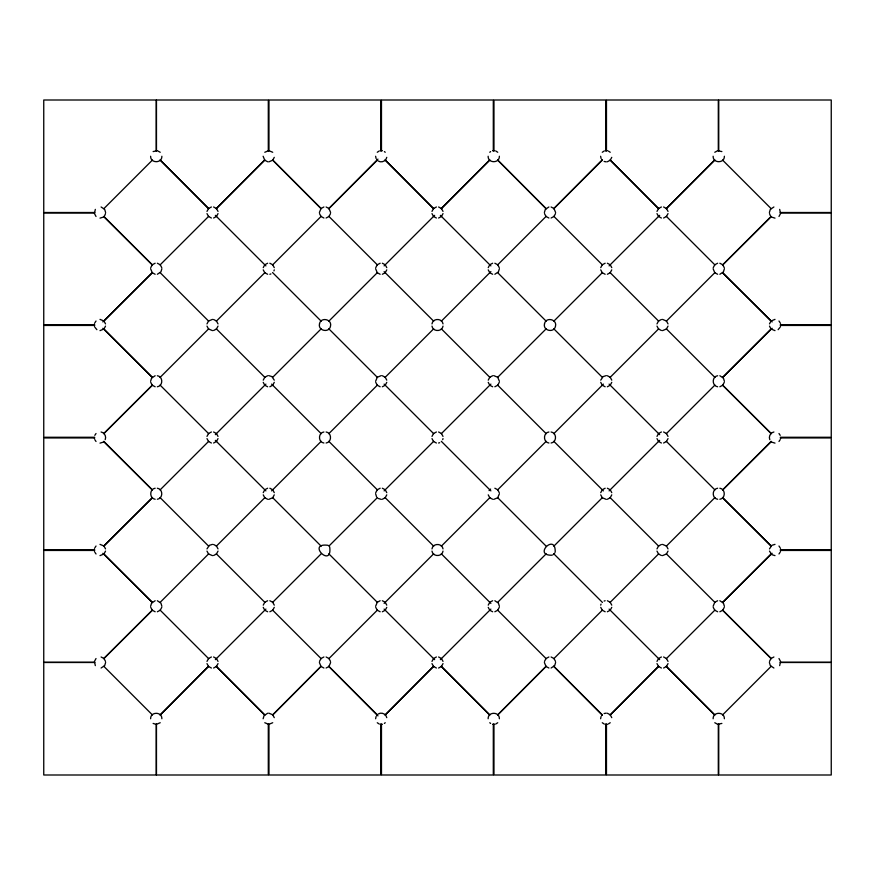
<?xml version="1.0" encoding="UTF-8"?>
<svg xmlns="http://www.w3.org/2000/svg" width="875" height="875" viewBox="0 0 875 875"><rect width="100%" height="100%" fill="white"/><g stroke="black" fill="none" stroke-linecap="round" stroke-linejoin="round"><path stroke-width="1.31" d="M105.623 662.495L104.672 665.623L101.095 668.019M161.875 156.253C162.181 163.494 150.314 163.494 150.62 156.253M150.62 381.248L151.572 378.12L155.148 375.736M161.875 268.745L160.923 271.873L157.347 274.269M150.62 606.255L151.572 603.127L155.148 600.731M150.62 718.747C150.314 711.506 162.181 711.506 161.875 718.747M263.123 718.747L264.075 715.63L267.652 713.234M319.375 212.505L321.027 208.523L323.903 206.981M330.63 662.495L328.978 666.477L326.102 668.019M375.627 381.248L377.267 377.267L381.248 375.627M375.627 606.255L377.267 602.273L380.155 600.731M375.627 718.747L376.053 716.592M499.373 156.253C499.68 163.494 487.823 163.494 488.13 156.253M499.373 268.745L498.422 271.873L494.845 274.269M499.373 493.752L497.733 497.733L493.752 499.373M488.13 718.747C487.823 711.506 499.68 711.506 499.373 718.747M544.37 212.505L545.322 209.377L548.898 206.981M555.625 662.495L554.673 665.623L551.097 668.019M600.622 718.747L601.048 716.592M724.38 156.253C724.686 163.494 712.819 163.494 713.125 156.253M724.38 268.745L723.428 271.873L719.852 274.269M713.125 606.255L714.777 602.273L717.653 600.731M713.125 718.747C712.819 711.506 724.686 711.506 724.38 718.747M769.377 212.505L770.328 209.377L773.905 206.981M105.514 213.598L104.672 215.622M105.514 326.102L103.983 328.978L100.002 330.63M150.73 267.652L152.272 264.775L155.148 263.233M105.197 439.655C106.575 436.527 104.464 432.567 101.095 431.987M206.981 211.4L208.523 208.523L211.4 206.981M105.514 551.097L103.983 553.973L100.002 555.625M218.017 213.598L216.475 216.475L213.598 218.017M206.981 323.903L208.523 321.027L212.505 319.375M218.017 326.102L216.475 328.978L213.598 330.52M274.269 157.347L272.727 160.223L268.745 161.875M206.981 436.406L208.523 433.519L211.4 431.987M263.233 267.652L264.775 264.775L267.652 263.233M161.766 607.348L160.223 610.225L157.347 611.767M218.017 438.594L216.475 441.481L213.598 443.013M273.952 270.9L274.269 269.85M206.981 548.898L209.377 545.322L212.505 544.37M263.233 380.155L264.775 377.267L267.652 375.736M218.017 551.097L216.475 553.973L213.598 555.516M274.269 382.342L272.727 385.23L269.85 386.772M330.52 213.598L328.978 216.475L326.102 218.017M206.981 661.402L208.523 658.525L211.4 656.983M263.233 492.658L264.775 489.77L267.652 488.228M218.017 663.6L216.475 666.477L213.598 668.019M274.269 494.845L272.727 497.733L268.745 499.373M386.772 157.347C386.138 161.153 381.259 163.166 378.12 160.923M263.233 605.15L264.775 602.273L267.652 600.731M375.736 267.652L377.267 264.775L380.155 263.233M274.269 607.348L272.727 610.225L269.85 611.767M386.772 269.85L385.23 272.727L382.342 274.269M431.987 211.4L433.519 208.523L436.406 206.981M386.772 382.342L385.23 385.23L382.342 386.772M443.013 213.598L441.481 216.475L438.594 218.017M319.484 661.402L321.027 658.525L323.903 656.983M375.736 492.658L377.267 489.77L380.155 488.228M431.987 323.903C432.841 318.03 442.159 318.03 443.013 323.903M386.772 494.845L385.23 497.733L382.342 499.264M443.013 326.102C442.159 331.964 432.841 331.964 431.987 326.102M431.987 436.406L433.519 433.519L436.406 431.987M488.228 267.652L489.77 264.775L492.658 263.233M386.772 607.348L385.23 610.225L382.342 611.767M442.695 439.655L443.013 438.594M431.987 548.898C432.841 543.036 442.159 543.036 443.013 548.898M488.228 380.155L489.77 377.267L492.658 375.736M443.013 551.097C442.159 556.97 432.841 556.97 431.987 551.097M499.264 382.342L497.733 385.23L494.845 386.772M555.516 213.598L553.973 216.475L551.097 218.017M431.987 661.402L433.519 658.525L436.406 656.983M443.013 663.6L441.481 666.477L438.594 668.019M611.767 157.347L610.225 160.223L607.348 161.766M488.228 605.15L489.77 602.273L492.658 600.731M600.731 267.652L602.273 264.775L605.15 263.233M499.264 607.348L497.733 610.225L494.845 611.767M611.767 269.85L610.225 272.727L607.348 274.269M600.731 380.155L603.127 376.578L606.255 375.627M656.983 211.4L658.525 208.523L661.402 206.981M555.198 552.158C555.92 532.306 532.306 555.92 552.158 555.198M611.767 382.342L610.225 385.23L607.348 386.772M668.019 213.598L666.477 216.475L663.6 218.017M544.48 661.402L546.022 658.525L548.898 656.983M600.731 492.658L602.273 489.77L605.15 488.228M656.983 323.903L658.525 321.027L661.402 319.484M611.767 494.845L610.225 497.733L607.348 499.264M668.019 326.102L666.477 328.978L662.495 330.63M600.731 605.15L601.048 604.1M656.983 436.406L658.525 433.519L661.402 431.987M713.234 267.652L714.777 264.775L717.653 263.233M611.767 607.348L610.225 610.225L607.348 611.767M668.019 438.594L666.477 441.481L663.6 443.013M656.983 548.898L658.525 546.022L661.402 544.48M668.019 551.097L666.477 553.973L662.495 555.625M724.27 382.342L722.728 385.23L719.852 386.772M656.983 661.402L658.525 658.525L661.402 656.983M769.486 323.903L771.017 321.027L774.998 319.375M668.019 663.6L666.477 666.477L663.6 668.019M724.27 607.348L722.728 610.225L719.852 611.767M769.486 548.898L771.87 545.322L774.998 544.37M769.486 661.402L771.017 658.525L773.905 656.983M95.32 209.377L94.478 213.598L96.02 216.475M94.806 322.842L96.02 321.027M94.806 435.345L96.02 433.519M94.806 547.848L96.02 546.022M780.194 327.152L778.127 329.678M780.194 439.655L778.98 441.481M780.194 552.158L778.98 553.973M779.68 665.623L780.522 661.402L778.98 658.525M96.02 658.525L94.478 661.402L95.32 665.623M778.98 216.475L780.522 213.598L779.68 209.377M216.18 208.688L264.512 160.059M328.683 208.688L377.956 159.108M441.175 208.688L489.508 160.059M553.678 208.688L602.011 160.059M160.267 714.941L208.6 666.312L160.059 714.941M666.181 208.688L714.514 160.059M272.77 714.941L321.092 666.312L272.562 714.941M385.262 714.941L433.595 666.312M497.766 714.941L546.098 666.312M610.269 714.941L658.602 666.312M103.819 208.688L152.436 160.059M103.819 321.191L152.436 272.562L102.856 321.934M160.059 264.939L208.688 216.311M216.311 208.688L264.939 160.059M103.819 433.683L152.436 385.066M160.059 377.431L208.688 328.814M216.311 321.191L264.939 272.562M272.562 264.939L321.191 216.311M328.814 208.688L377.431 160.059M103.819 546.186L152.436 497.569M160.059 489.934L208.688 441.317M215.359 434.634L265.891 384.114M272.562 377.431L321.191 328.814M328.814 321.191L377.431 272.562M384.114 265.891L434.634 215.359M441.317 208.688L489.934 160.059M103.819 658.689L152.436 610.061M160.059 602.438L208.688 553.809M216.311 546.186L264.939 497.569M271.611 490.886L321.191 441.317M328.814 433.683L377.431 385.066M385.066 377.431L433.683 328.814M441.317 321.191L490.886 271.611M497.569 264.939L546.186 216.311M553.809 208.688L602.438 160.059M215.359 659.641L265.891 609.109M272.562 602.438L321.191 553.809M328.814 546.186L377.431 497.569M384.114 490.886L433.683 441.317M441.317 433.683L490.886 384.114M497.569 377.431L546.186 328.814M553.809 321.191L602.438 272.562M609.109 265.891L659.641 215.359M666.312 208.688L714.941 160.059M328.814 658.689L377.431 610.061M384.114 603.389L433.683 553.809M441.317 546.186L489.934 497.569M497.569 489.934L546.186 441.317M553.809 433.683L603.389 384.114M610.061 377.431L658.689 328.814M666.312 321.191L714.941 272.562M722.564 264.939L771.181 216.311M385.066 714.941L433.683 666.312M440.366 659.641L490.886 609.109M497.569 602.438L546.186 553.809M553.809 546.186L602.438 497.569M609.109 490.886L659.641 440.366M666.312 433.683L714.941 385.066M722.564 377.431L771.181 328.814M497.569 714.941L546.186 666.312M553.809 658.689L602.438 610.061M610.061 602.438L658.689 553.809M666.312 546.186L714.941 497.569M722.564 489.934L771.181 441.317M610.061 714.941L658.689 666.312M666.312 658.689L714.941 610.061M722.564 602.438L771.181 553.809M722.564 714.941L771.181 666.312M103.819 433.486L152.436 385.153M103.819 545.989L152.436 497.656M103.819 658.481L152.436 610.148M722.564 265.07L771.181 216.737M722.564 377.573L772.144 328.289M722.564 490.077L771.181 441.744M722.564 602.569L772.144 553.295M264.775 152.272L268.745 150.62L272.727 152.272M377.267 152.272L379.094 151.058M489.77 152.272L490.623 151.572M602.273 152.272L604.1 151.058M714.777 152.272L717.653 150.73L721.875 151.572M160.223 722.728L156.253 724.38L153.125 723.428M272.727 722.728L268.745 724.38L264.775 722.728M384.377 723.428L385.23 722.728M497.733 722.728L495.906 723.942M610.225 722.728L608.398 723.942M153.125 151.572L157.347 150.73L160.223 152.272M103.13 217.175L100.002 218.127M103.13 442.181L100.002 443.122M378.12 714.077C381.259 711.834 386.138 713.847 386.772 717.653M721.875 723.428L717.653 724.27L714.777 722.728M269.85 274.269L270.9 273.952M157.347 386.772C163.22 385.908 163.22 376.589 157.347 375.736M323.903 431.987C318.03 432.841 318.03 442.159 323.903 443.013M155.148 488.228C149.286 489.092 149.286 498.411 155.148 499.264M326.102 443.013C331.964 442.159 331.964 432.841 326.102 431.987M157.347 499.264C163.22 498.411 163.22 489.092 157.347 488.228M438.594 443.013L439.655 442.695M717.653 375.736C711.78 376.589 711.78 385.908 717.653 386.772M548.898 431.987C543.036 432.841 543.036 442.159 548.898 443.013M551.097 443.013C556.97 442.159 556.97 432.841 551.097 431.987M773.905 431.987C770.536 432.567 768.425 436.527 769.803 439.655M717.653 488.228C711.78 489.092 711.78 498.411 717.653 499.264M719.852 499.264C725.714 498.411 725.714 489.092 719.852 488.228M604.1 601.048L605.15 600.731M604.1 713.552L606.255 713.125M94.642 212.505L43.75 212.505L43.75 100.002L156.253 100.002L156.253 150.894M780.358 212.505L831.25 212.505L831.25 100.002L718.747 100.002L718.747 150.894M94.642 212.953L43.75 212.953L43.75 324.778L94.642 324.778M780.358 212.953L831.25 212.953L831.25 324.778L780.358 324.778M94.642 325.445L43.75 325.445L43.75 437.27L94.642 437.27M780.358 325.445L831.25 325.445L831.25 437.27L780.358 437.27M94.642 437.948L43.75 437.948L43.75 549.773L94.642 549.773M780.358 437.948L831.25 437.948L831.25 549.773L780.358 549.773M94.642 550.452L43.75 550.452L43.75 662.277L94.642 662.277M780.358 550.452L831.25 550.452L831.25 662.277L780.358 662.277M94.642 662.495L43.75 662.495L43.75 774.998L156.253 774.998L156.253 724.106M780.358 662.495L831.25 662.495L831.25 774.998L718.747 774.998L718.747 724.106M606.255 161.875L604.1 161.448M774.998 218.127L771.87 217.175M662.495 319.375L666.477 321.027L668.019 323.903M774.998 330.63L771.017 328.978L769.486 326.102M100.002 319.375L103.983 321.027L105.514 323.903M212.505 330.63L208.523 328.978L206.981 326.102M493.752 375.627L497.733 377.267L499.373 381.248M268.745 375.627L271.873 376.578L274.269 380.155M774.998 443.122L771.87 442.181M606.255 499.373L602.273 497.733L600.731 494.845M381.248 499.373L378.12 498.422M662.495 544.37L666.477 546.022L668.019 548.898M774.998 555.625L771.87 554.673L769.486 551.097M100.002 544.37L103.983 546.022L105.514 548.898M212.505 555.625L208.523 553.973L206.981 551.097M268.745 713.125L272.727 714.777L274.269 717.653M663.6 206.981L666.477 208.523L668.019 211.4M661.402 218.017L658.525 216.475L656.983 213.598M551.097 206.981L553.973 208.523L555.625 212.505M719.852 263.233L722.728 264.775L724.27 267.652M548.898 218.017L546.022 216.475L544.48 213.598M717.653 274.269L714.777 272.727L713.125 268.745M438.594 206.981L441.481 208.523L443.013 211.4M607.348 263.233L610.225 264.775L611.767 267.652M267.652 161.766L264.775 160.223L263.123 156.253M436.406 218.017L433.519 216.475L431.987 213.598M605.15 274.269L602.273 272.727L600.731 269.85M326.102 206.981L328.978 208.523L330.63 212.505M494.845 263.233L497.733 264.775L499.264 267.652M323.903 218.017L321.027 216.475L319.484 213.598M492.658 274.269L489.77 272.727L488.228 269.85M661.402 330.52L658.525 328.978L656.983 326.102M213.598 206.981L216.475 208.523L218.017 211.4M382.342 263.233L385.23 264.775L386.772 267.652M211.4 218.017L208.523 216.475L206.981 213.598M719.852 375.736L723.428 378.12L724.38 381.248M380.155 274.269L377.267 272.727L375.627 268.745M101.095 206.981L104.672 209.377L105.623 212.505M269.85 263.233L272.727 264.775L274.269 267.652M607.348 375.736L610.225 377.267L611.767 380.155M267.652 274.269L264.775 272.727L263.233 269.85M605.15 386.772L602.273 385.23L600.731 382.342M157.347 263.233L160.223 264.775L161.766 267.652M155.148 274.269L152.272 272.727L150.62 268.745M663.6 431.987L666.477 433.519L668.019 436.406M492.658 386.772L489.77 385.23L488.228 382.342M661.402 443.013L658.525 441.481L656.983 438.594M213.598 319.484L216.475 321.027L218.017 323.903M382.342 375.736L385.23 377.267L386.772 380.155M380.155 386.772L377.267 385.23L375.736 382.342M438.594 431.987L441.481 433.519L443.013 436.406M607.348 488.228L610.225 489.77L611.767 492.658M267.652 386.772L264.775 385.23L263.233 382.342M436.406 443.013L433.519 441.481L431.987 438.594M494.845 488.228L497.733 489.77L499.264 492.658M155.148 386.772L152.272 385.23L150.73 382.342M492.658 499.264L489.77 497.733L488.228 494.845M661.402 555.516L658.525 553.973L656.983 551.097M213.598 431.987L216.475 433.519L218.017 436.406M382.342 488.228L385.23 489.77L386.772 492.658M211.4 443.013L208.523 441.481L206.981 438.594M719.852 600.731L723.428 603.127L724.38 606.255M717.653 611.767L714.777 610.225L713.234 607.348M269.85 488.228L272.727 489.77L274.269 492.658M607.348 600.731L610.225 602.273L611.767 605.15M267.652 499.264L264.775 497.733L263.233 494.845M605.15 611.767L602.273 610.225L600.731 607.348M773.905 668.019L770.328 665.623L769.377 662.495M494.845 600.731L498.422 603.127L499.373 606.255M663.6 656.983L666.477 658.525L668.019 661.402M492.658 611.767L489.77 610.225L488.228 607.348M661.402 668.019L658.525 666.477L656.983 663.6M213.598 544.48L216.475 546.022L218.017 548.898M382.342 600.731L385.23 602.273L386.772 605.15M551.097 656.983L553.973 658.525L555.516 661.402M380.155 611.767L377.267 610.225L375.736 607.348M548.898 668.019L546.022 666.477L544.37 662.495M269.85 600.731L272.727 602.273L274.269 605.15M438.594 656.983L441.481 658.525L443.013 661.402M607.348 713.234L610.225 714.777L611.767 717.653M267.652 611.767L264.775 610.225L263.233 607.348M436.406 668.019L433.519 666.477L431.987 663.6M157.347 600.731L160.923 603.127L161.875 606.255M326.102 656.983L328.978 658.525L330.52 661.402M155.148 611.767L152.272 610.225L150.73 607.348M323.903 668.019L321.027 666.477L319.375 662.495M213.598 656.983L216.475 658.525L218.017 661.402M211.4 668.019L208.523 666.477L206.981 663.6M101.095 656.983L103.983 658.525L105.514 661.402M608.398 151.058L610.225 152.272M495.906 151.058L497.733 152.272M328.125 545.322C305.648 542.325 332.675 569.352 329.678 546.875M604.1 723.942L602.273 722.728M379.094 723.942L377.267 722.728M384.377 151.572L385.23 152.272M96.873 329.678L94.806 327.152M489.77 722.728L490.623 723.428M772.144 321.934L722.564 272.65L771.181 321.191M722.564 385.153L771.181 433.486M722.564 497.656L771.181 545.989M722.564 610.148L771.181 658.481M103.819 216.737L152.436 265.07M102.856 328.289L152.436 377.573M103.819 441.744L152.436 490.077M102.856 553.295L152.436 602.569M722.564 160.059L771.181 208.688M610.061 160.059L658.689 208.688M666.312 216.311L714.941 264.939M497.569 160.059L546.186 208.688M553.809 216.311L602.438 264.939M610.061 272.562L658.689 321.191M666.312 328.814L714.941 377.431M722.564 385.066L771.181 433.683M385.066 160.059L433.683 208.688M440.366 215.359L490.886 265.891M497.569 272.562L546.186 321.191M553.809 328.814L602.438 377.431M609.109 384.114L659.641 434.634M666.312 441.317L714.941 489.934M722.564 497.569L771.181 546.186M272.562 160.059L321.191 208.688L272.77 160.059M328.814 216.311L377.431 264.939M384.114 271.611L433.683 321.191M441.317 328.814L489.934 377.431M497.569 385.066L546.186 433.683M553.809 441.317L603.389 490.886M610.061 497.569L658.689 546.186M666.312 553.809L714.941 602.438M722.564 610.061L771.181 658.689M160.059 160.059L208.688 208.688L160.267 160.059M215.359 215.359L265.891 265.891M272.562 272.562L321.191 321.191M328.814 328.814L377.431 377.431M384.114 384.114L433.683 433.683M441.317 441.317L490.886 490.886M497.569 497.569L546.186 546.186M553.809 553.809L602.438 602.438M609.109 609.109L659.641 659.641M666.312 666.312L714.941 714.941M103.819 216.311L152.436 264.939M160.059 272.562L208.688 321.191M216.311 328.814L264.939 377.431M271.611 384.114L321.191 433.683M328.814 441.317L377.431 489.934M385.066 497.569L433.683 546.186M441.317 553.809L490.886 603.389M497.569 610.061L546.186 658.689M553.809 666.312L602.438 714.941M103.819 328.814L152.436 377.431M160.059 385.066L208.688 433.683M215.359 440.366L265.891 490.886M272.562 497.569L321.191 546.186M328.814 553.809L377.431 602.438M384.114 609.109L434.634 659.641M441.317 666.312L489.934 714.941M103.819 441.317L152.436 489.934M160.059 497.569L208.688 546.186M216.311 553.809L264.939 602.438M272.562 610.061L321.191 658.689M328.814 666.312L377.431 714.941M103.819 553.809L152.436 602.438M160.059 610.061L208.688 658.689M216.311 666.312L264.939 714.941M103.819 666.312L152.436 714.941M610.269 160.059L658.602 208.688M497.766 160.059L546.098 208.688M385.262 160.059L433.595 208.688M666.181 666.312L714.514 714.941M553.678 666.312L602.011 714.941M441.175 666.312L489.508 714.941M328.683 666.312L377.956 715.892M216.18 666.312L264.512 714.941M778.98 321.027L780.194 322.842M778.98 433.519L780.194 435.345M778.98 546.022L780.194 547.848M96.02 441.481L94.806 439.655M96.02 553.973L94.806 552.158M770.328 215.622L769.486 213.598M376.578 496.88L375.627 493.752M601.048 158.408L600.622 156.253M376.053 158.408L375.627 156.253M718.298 150.894L718.298 100.002L606.473 100.002L606.473 150.894M718.298 724.106L718.298 774.998L606.473 774.998L606.473 724.106M605.806 150.894L605.806 100.002L493.97 100.002L493.97 150.894M605.806 724.106L605.806 774.998L493.97 774.998L493.97 724.106M493.303 150.894L493.303 100.002L381.478 100.002L381.478 150.894M493.303 724.106L493.303 774.998L381.478 774.998L381.478 724.106M380.8 150.894L380.8 100.002L268.975 100.002L268.975 150.894M380.8 724.106L380.8 774.998L268.975 774.998L268.975 724.106M268.297 150.894L268.297 100.002L156.472 100.002L156.472 150.894M268.297 724.106L268.297 774.998L156.472 774.998L156.472 724.106M554.673 553.12A5.622 5.622 0 0 1 553.12 554.673M94.478 551.097A5.622 5.622 0 0 1 94.478 548.898M94.478 438.594A5.622 5.622 0 0 1 94.38 437.5M489.07 490.623A5.622 5.622 0 0 1 490.623 489.07M780.522 323.903A5.622 5.622 0 0 1 780.522 326.102M492.658 150.73A5.622 5.622 0 0 1 494.845 150.73M602.273 160.223A5.622 5.622 0 0 1 601.573 159.37M605.15 150.73A5.622 5.622 0 0 1 607.348 150.73M780.62 437.5A5.622 5.622 0 0 1 780.522 438.594M94.478 326.102A5.622 5.622 0 0 1 94.478 323.903M780.522 548.898A5.622 5.622 0 0 1 780.522 551.097M377.267 160.223A5.622 5.622 0 0 1 376.578 159.37M380.155 150.73A5.622 5.622 0 0 1 382.342 150.73M494.845 724.27A5.622 5.622 0 0 1 492.658 724.27M607.348 724.27A5.622 5.622 0 0 1 605.15 724.27M601.573 715.63A5.622 5.622 0 0 1 602.273 714.777M382.342 724.27A5.622 5.622 0 0 1 380.155 724.27M376.578 715.63A5.622 5.622 0 0 1 377.267 714.777M319.484 323.903C317.767 330.947 329.405 333.255 330.52 326.102C332.227 319.058 320.6 316.739 319.484 323.903M544.48 323.903C542.773 330.947 554.4 333.255 555.516 326.102C557.233 319.058 545.595 316.739 544.48 323.903"/></g></svg>
